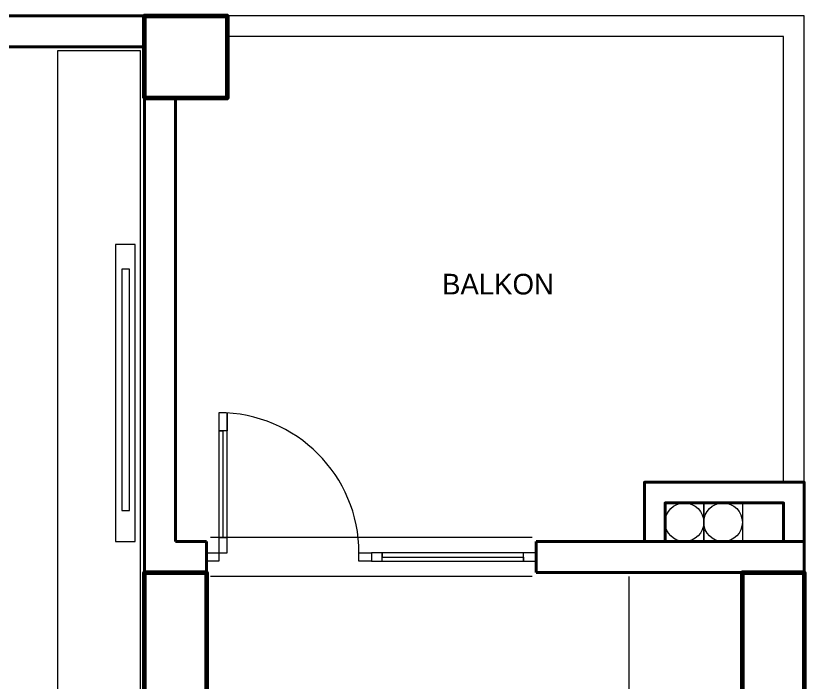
# Model space of a CAD drawing. Header units: millimetres. Extents: x 1393 to 3101, y -2944 to -480.
# Drawn here: x 2634.6 to 3017.1, y -823 to -499.8 of the extents above; entities that cross this region are included whole.
import ezdxf

# ---------------------------------------------------------------- set-up
doc = ezdxf.new("R2010")
doc.units = ezdxf.units.MM
for name, color, linetype, lineweight in [('DUVAR', 7, 'Continuous', 40), ('kolon', 1, 'Continuous', 40), ('MIMARI', 50, 'Continuous', 20), ('Pencere-kapı', 142, 'Continuous', 20), ('TEFRİŞ_İÇ', 224, 'Continuous', 13), ('yazı', 253, 'Continuous', 20)]:
    doc.layers.add(name, color=color, linetype=linetype, lineweight=lineweight)
doc.styles.get("Standard").update_dxf_attribs({"font": 'EtrFont'})

# ---------------------------------------------------------------- blocks, each defined once
blk = doc.blocks.new('a22')
at = {"layer": 'Pencere-kapı', "linetype": 'Continuous', "flags": 128}
for points in [[(2733.053171, -692.321931), (2733.053171, -760.321931), (2737.053171, -760.321931), (2737.053171, -692.424562), (2737.053171, -701.187253), (2733.053171, -701.187253), (2735.053171, -701.187253), (2735.053171, -752.820003), (2733.053171, -752.820003), (2737.053171, -752.820003)], [(2727.053171, -760.321931), (2733.053171, -760.321931), (2733.053171, -764.321931), (2727.053171, -764.32193), (2727.053171, -760.321931)], [(2801.053171, -760.321931), (2807.053171, -760.321931), (2807.053171, -764.321931), (2801.053171, -764.321931), (2801.053171, -760.321931)], [(2807.053171, -764.321931), (2887.053171, -764.321931), (2887.053171, -760.321931), (2807.053171, -760.321931), (2807.053171, -764.321931), (2812.342633, -764.321931), (2812.342633, -760.321931), (2812.342633, -762.321931), (2880.81058, -762.321931), (2880.81058, -764.321931), (2880.81058, -760.321931)]]:
    blk.add_lwpolyline(points, dxfattribs=at)
at = {"layer": 'Pencere-kapı', "flags": 128}
for points in [[(2885.053171, -752.821931), (2729.053171, -752.821931)], [(2885.053171, -771.821931), (2729.053171, -771.821931)]]:
    blk.add_lwpolyline(points, dxfattribs=at)
at = {"layer": 'Pencere-kapı', "linetype": 'Continuous'}
blk.add_arc((2733.053171, -760.321931), 68, 0, 90, dxfattribs=at)
blk = doc.blocks.new('a35')
at = {"layer": 'TEFRİŞ_İÇ', "linetype": 'Continuous', "lineweight": 15}
for points in [[(2654.853155, -516.821775, -0.068409), (2654.853155, -837.560189, -0.799797), (2695.052975, -837.560225, -0.799797), (2695.053171, -516.821775, -0.068409), (2654.853155, -516.821775, -0.068409)], [(2682.880304, -610.728067, -0.146161), (2682.880141, -754.768253, -0.47462), (2692.420906, -754.768266, -0.47462), (2692.421069, -610.728081, -0.146161), (2682.880304, -610.728067, -0.146161)], [(2685.972961, -622.727873, -0.173525), (2685.972835, -739.799733, -0.440487), (2689.796373, -739.799738, -0.440487), (2689.796499, -622.727878, -0.173525), (2685.972961, -622.727873, -0.173525)]]:
    blk.add_polyline3d(points, close=True, dxfattribs=at)

msp = doc.modelspace()

# ---------------------------------------------------------------- linework, layer by layer
at = {"layer": 'DUVAR', "color": 5}
for p, q in [((2697.053171, -769.821931), (2697.053171, -539.821931)), ((2712.053171, -754.821931), (2712.053171, -539.821931))]:
    msp.add_line(p, q, dxfattribs=at)
at = {"layer": 'DUVAR', "color": 5, "flags": 128}
for points in [[(2587.053171, -499.821931), (2697.053171, -499.821931)], [(2587.053171, -514.821931), (2697.053171, -514.821931)], [(2727.053171, -754.821931), (2712.053171, -754.821931)], [(2727.053172, -769.821931), (2727.053171, -754.821931)], [(3017.053171, -754.821931), (2887.053171, -754.821931)], [(2887.053171, -769.821931), (2887.053171, -754.821931)], [(3017.053171, -754.821931), (3017.053171, -769.821931)], [(2987.053171, -769.821931), (2887.053171, -769.821931)]]:
    msp.add_lwpolyline(points, dxfattribs=at)
at = {"layer": 'DUVAR', "flags": 128}
for points in [[(3017.053171, -754.688927), (3017.053171, -726.071931), (2939.553171, -726.071931), (2939.553171, -754.821931)], [(3007.053171, -754.688927), (3007.053171, -736.071931), (2949.553171, -736.071931), (2949.553171, -754.821931)]]:
    msp.add_lwpolyline(points, dxfattribs=at)
at = {"layer": 'kolon', "lineweight": 60, "flags": 128}
for points in [[(2697.053171, -539.821931), (2697.053171, -499.821931), (2737.053171, -499.821931), (2737.053171, -539.821931), (2697.053171, -539.821931)], [(2697.053172, -829.821931), (2697.053171, -769.821931), (2727.053172, -769.821931), (2727.053172, -829.821931), (2697.053172, -829.821931)], [(2987.053171, -829.821931), (2987.053171, -769.821931), (3017.053171, -769.821931), (3017.053171, -829.821931), (2987.053171, -829.821931)]]:
    msp.add_lwpolyline(points, dxfattribs=at)
at = {"layer": 'MIMARI', "flags": 128}
for points in [[(3017.053171, -726.071931), (3017.053171, -499.821932), (2737.053171, -499.821931)], [(3007.053171, -726.071931), (3007.053171, -509.821932), (2737.053171, -509.821931)]]:
    msp.add_lwpolyline(points, dxfattribs=at)
at = {"layer": 'MIMARI', "linetype": 'Continuous', "flags": 128}
for points in [[(2968.303171, -754.821931), (2949.553171, -754.821931), (2949.553171, -736.071931), (2968.303171, -736.071931)], [(2987.053171, -754.821931), (2968.303171, -754.821931), (2968.303171, -736.071931), (2987.053171, -736.071931)]]:
    msp.add_lwpolyline(points, close=True, dxfattribs=at)
msp.add_lwpolyline([(2987.053171, -736.071931), (3007.053171, -736.071931), (3007.053171, -752.821931)], dxfattribs=at)
at = {"layer": 'MIMARI', "linetype": 'Continuous'}
for centre in [(2958.928171, -745.446931), (2977.678171, -745.446931)]:
    msp.add_circle(centre, 9.375, dxfattribs=at)
at = {"layer": 'TEFRİŞ_İÇ'}
msp.add_line((2932.053171, -1095.719492), (2932.053171, -771.821931), dxfattribs=at)

# ---------------------------------------------------------------- block references
for name in ['a35', 'a22']:
    msp.add_blockref(name, (0, 0))

# ---------------------------------------------------------------- texts
at = {"layer": 'yazı', "color": 1}
msp.add_text('BALKON', height=10, rotation=360, dxfattribs=at).set_placement((2841.353271, -634.967609))

doc.saveas('drawing.dxf')
